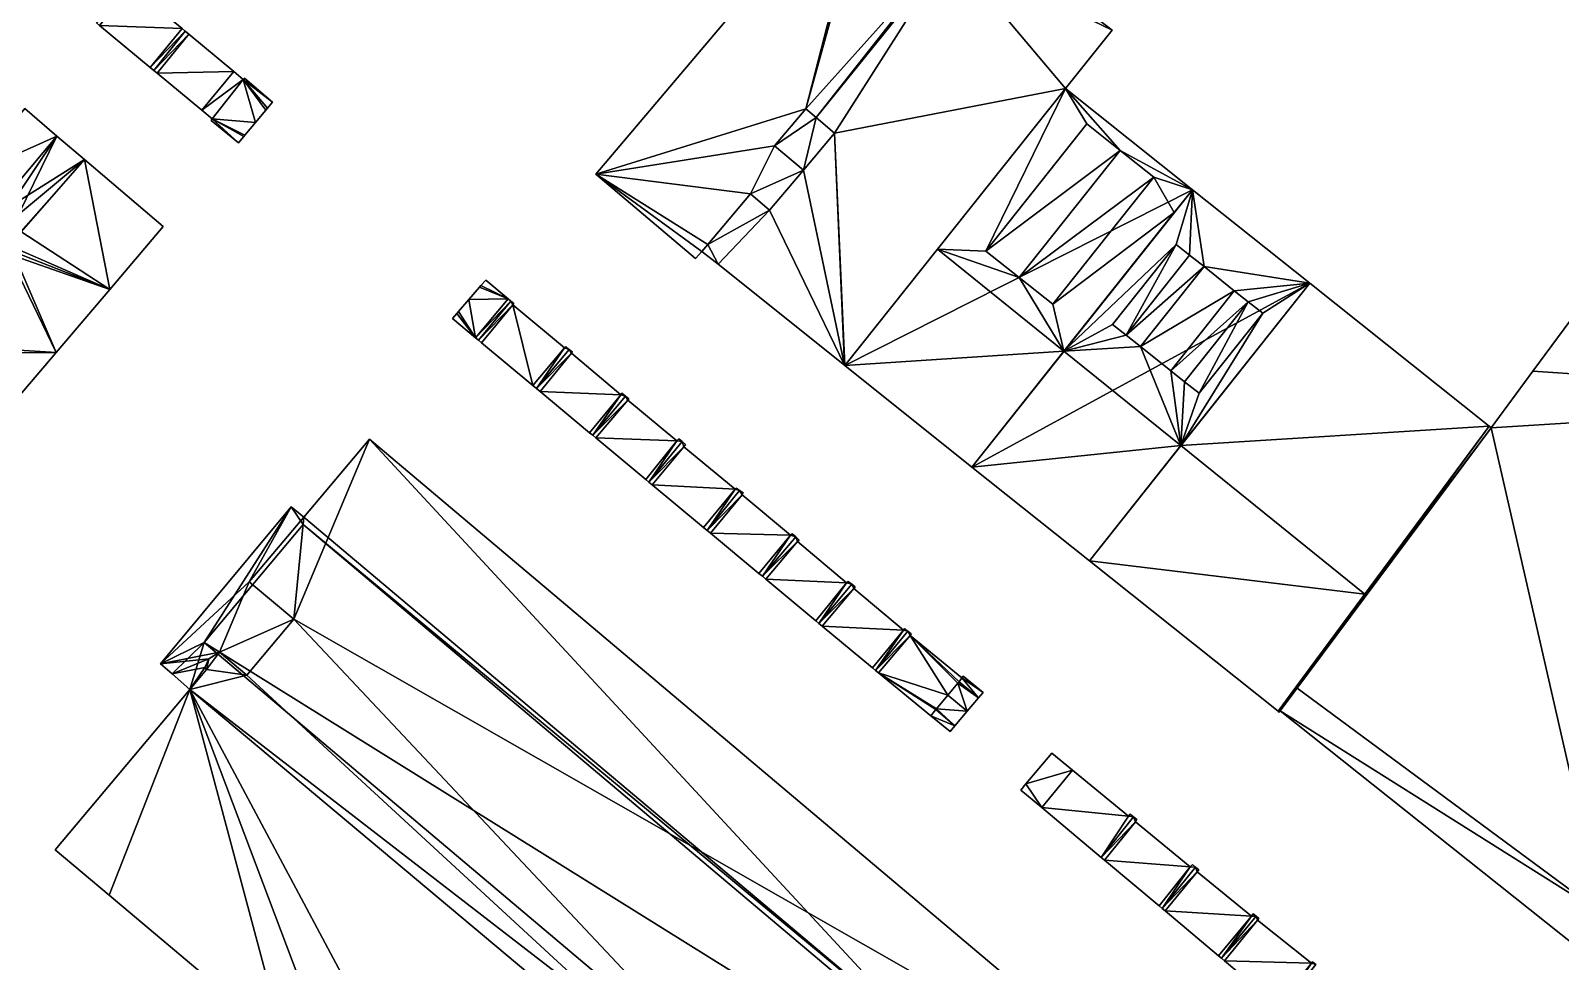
# Model space of a CAD drawing. Header units: inches. Extents: x 92123 to 92822, y 437993 to 438384.
# Drawn here: x 92317.2 to 92481.2, y 438187.1 to 438286.9 of the extents above; entities that cross this region are included whole.
import ezdxf

# ---------------------------------------------------------------- set-up
doc = ezdxf.new("R2010")
doc.units = ezdxf.units.IN
doc.header["$MEASUREMENT"] = 0
doc.layers.add('9200_4380_building', color=10, linetype='Continuous')

msp = doc.modelspace()

# ---------------------------------------------------------------- meshes
at = {"layer": '9200_4380_building'}
mesh = msp.add_polyface(dxfattribs=at)
corners = [(92389.11, 438263.17, 5.96), (92389.11, 438263.17, -1.24), (92389.76, 438263.94, -1.24), (92389.76, 438263.94, 5.96), (92417.96, 438298.53, 5.96), (92417.96, 438298.53, -1.24), (92407.96, 438306.2, -1.24), (92417.96, 438298.53, 15.64), (92407.96, 438306.2, 15.64), (92407.48, 438306.59, 15.64), (92407.48, 438306.59, -1.24), (92377.77, 438271.48, -1.24), (92377.77, 438271.48, 15.64), (92388.46, 438262.42, 15.64), (92388.46, 438262.42, -1.24), (92415.52, 438295.5, 5.96), (92415.52, 438295.5, 15.64), (92415.73, 438295.33, 5.96), (92415.73, 438295.33, 15.64), (92401.38, 438277.53, 15.64), (92401.38, 438277.53, 5.96), (92396.38, 438267.63, 15.64), (92396.38, 438267.63, 5.96), (92400.01, 438271.91, 5.96), (92400.01, 438271.91, 15.64), (92394.34, 438269.35, 5.96), (92394.34, 438269.35, 15.64), (92389.11, 438263.17, 15.64), (92389.76, 438263.94, 15.64), (92400.01, 438271.91, -1.24), (92396.93, 438274.52, -1.24), (92396.93, 438274.52, 15.64), (92400.27, 438278.47, 15.64), (92401.38, 438277.53, -1.24), (92400.27, 438278.47, -1.24), (92396.38, 438267.63, -1.24), (92394.34, 438269.35, -1.24), (92415.52, 438295.5, -1.24), (92415.73, 438295.33, -1.24)]
mesh.append_faces([[corners[k] for k in face] for face in [(12, 26, 31), (12, 31, 32), (31, 26, 24), (12, 28, 26), (21, 24, 26), (12, 27, 28), (12, 32, 9), (9, 32, 8), (8, 32, 16), (13, 27, 12), (16, 32, 19), (7, 8, 16), (16, 19, 18), (4, 15, 37), (4, 37, 5), (38, 37, 17), (37, 15, 17), (17, 20, 33), (17, 33, 38), (32, 31, 34), (31, 30, 34), (23, 22, 29), (22, 35, 29), (22, 25, 35), (25, 36, 35), (25, 3, 36), (3, 2, 36), (37, 33, 34), (6, 37, 34), (37, 38, 33), (6, 5, 37), (10, 34, 11), (11, 30, 36), (14, 11, 1), (1, 11, 2), (2, 11, 36), (34, 30, 11), (34, 10, 6), (36, 30, 29), (35, 36, 29), (34, 20, 32), (33, 20, 34), (20, 19, 32), (31, 23, 30), (24, 23, 31), (23, 29, 30), (28, 27, 0), (28, 0, 3), (26, 28, 3), (26, 3, 25), (14, 0, 13), (1, 0, 14), (0, 27, 13), (21, 26, 25), (21, 25, 22), (24, 21, 23), (21, 22, 23), (18, 19, 17), (19, 20, 17), (17, 15, 16), (17, 16, 18), (7, 16, 15), (7, 15, 4), (13, 12, 11), (13, 11, 14), (10, 11, 9), (11, 12, 9), (6, 10, 9), (6, 9, 8), (8, 4, 6), (7, 4, 8), (4, 5, 6), (3, 0, 2), (0, 1, 2)]])
mesh = msp.add_polyface(dxfattribs=at)
corners = [(92403.35, 438275.86, -1.24), (92400.01, 438271.91, 5.96), (92403.35, 438275.86, 5.96), (92400.01, 438271.91, -1.24), (92390.86, 438261.81, 5.96), (92389.11, 438263.17, -1.24), (92390.86, 438261.81, -1.24), (92389.11, 438263.17, 5.96), (92404.4, 438251.01, -1.24), (92404.4, 438251.01, 5.96), (92404.46, 438250.96, 5.96), (92404.46, 438250.96, -1.24), (92428.1, 438280.65, -1.24), (92428.1, 438280.65, 5.96), (92433.09, 438286.91, -1.24), (92433.09, 438286.91, 5.96), (92417.96, 438298.53, -1.24), (92417.96, 438298.53, 5.96), (92415.52, 438295.5, -1.24), (92415.52, 438295.5, 5.96), (92415.73, 438295.33, 5.96), (92415.73, 438295.33, -1.24), (92401.38, 438277.53, -1.24), (92401.38, 438277.53, 5.96), (92396.38, 438267.63, -1.24), (92389.76, 438263.94, -1.24), (92394.34, 438269.35, -1.24), (92396.38, 438267.63, 5.96), (92394.34, 438269.35, 5.96), (92389.76, 438263.94, 5.96)]
mesh.append_faces([[corners[k] for k in face] for face in [(20, 17, 19), (13, 15, 20), (2, 13, 20), (2, 10, 13), (4, 9, 27), (29, 4, 27), (29, 7, 4), (29, 27, 28), (9, 2, 1), (27, 9, 1), (17, 20, 15), (9, 10, 2), (2, 20, 23), (25, 5, 7), (25, 7, 29), (26, 25, 29), (26, 29, 28), (24, 26, 28), (24, 28, 27), (3, 24, 27), (3, 27, 1), (12, 0, 21), (12, 21, 14), (11, 0, 12), (11, 8, 0), (8, 6, 24), (8, 24, 3), (5, 25, 6), (0, 22, 21), (24, 25, 26), (24, 6, 25), (21, 18, 16), (0, 8, 3), (21, 16, 14), (2, 23, 0), (23, 22, 0), (21, 22, 20), (22, 23, 20), (20, 19, 18), (20, 18, 21), (16, 18, 17), (18, 19, 17), (14, 16, 15), (16, 17, 15), (15, 13, 14), (13, 12, 14), (13, 10, 12), (10, 11, 12), (10, 9, 8), (10, 8, 11), (9, 4, 8), (4, 6, 8), (4, 7, 5), (4, 5, 6), (0, 3, 1), (0, 1, 2)]])
mesh = msp.add_polyface(dxfattribs=at)
corners = [(92333.75, 438286.8, -1.05), (92330.39, 438282.59, -1.05), (92330, 438282.91, -1.05), (92324.23, 438287.68, -1.05), (92327.66, 438291.85, -1.05), (92328.01, 438291.56, -1.05), (92324.56, 438287.41, -1.05), (92333.42, 438287.08, -1.05), (92324.23, 438287.68, 4.96), (92327.66, 438291.85, 4.96), (92324.56, 438287.41, 4.96), (92330, 438282.91, 4.96), (92330.39, 438282.59, 4.96), (92333.75, 438286.8, 4.96), (92328.01, 438291.56, 4.96), (92333.42, 438287.08, 4.96)]
mesh.append_faces([[corners[k] for k in face] for face in [(13, 15, 11), (12, 13, 11), (11, 15, 10), (8, 10, 14), (10, 15, 14), (8, 14, 9), (7, 5, 15), (5, 14, 15), (0, 7, 13), (7, 15, 13), (5, 4, 9), (5, 9, 14), (13, 12, 0), (12, 1, 0), (12, 11, 1), (11, 2, 1), (11, 10, 2), (10, 6, 2), (10, 8, 3), (10, 3, 6), (4, 3, 8), (4, 8, 9), (7, 0, 2), (6, 7, 2), (3, 5, 6), (6, 5, 7), (3, 4, 5), (0, 1, 2)]])
mesh = msp.add_polyface(dxfattribs=at)
corners = [(92339.98, 438281.63, 4.96), (92342.56, 438278.53, 4.96), (92343.11, 438279.18, 4.96), (92340.14, 438275.65, 4.96), (92336.65, 438277.42, 4.96), (92340.02, 438275.52, 4.96), (92340.1, 438281.75, 4.96), (92334.13, 438286.49, 4.96), (92330.73, 438282.31, 4.96), (92338.95, 438282.48, 4.96), (92342.38, 438278.32, 4.96), (92330.39, 438282.59, 4.96), (92333.75, 438286.8, 4.96), (92335.53, 438278.34, 4.96), (92341.29, 438277.02, 4.96), (92339.45, 438274.84, 4.96), (92336.54, 438277.23, 4.96), (92343.11, 438279.18, -1.03), (92340.1, 438281.75, -1.03), (92339.98, 438281.63, -1.03), (92338.95, 438282.48, -1.03), (92334.13, 438286.49, -1.03), (92333.75, 438286.8, -1.03), (92330.39, 438282.59, -1.03), (92330.73, 438282.31, -1.03), (92335.53, 438278.34, -1.03), (92336.65, 438277.42, -1.03), (92336.54, 438277.23, -1.03), (92339.45, 438274.84, -1.03), (92340.02, 438275.52, -1.03), (92340.14, 438275.65, -1.03), (92341.29, 438277.02, -1.03), (92342.38, 438278.32, -1.03), (92342.56, 438278.53, -1.03)]
mesh.append_faces([[corners[k] for k in face] for face in [(32, 19, 33), (33, 19, 17), (17, 19, 18), (32, 31, 19), (20, 25, 24), (19, 31, 26), (21, 20, 24), (22, 21, 23), (23, 21, 24), (25, 19, 26), (20, 19, 25), (26, 31, 30), (29, 26, 30), (29, 28, 26), (28, 27, 26), (2, 1, 17), (1, 33, 17), (1, 10, 33), (10, 32, 33), (10, 14, 31), (10, 31, 32), (14, 3, 30), (14, 30, 31), (3, 5, 30), (5, 29, 30), (5, 15, 29), (15, 28, 29), (15, 16, 27), (15, 27, 28), (26, 27, 16), (26, 16, 4), (4, 13, 26), (13, 25, 26), (13, 8, 24), (13, 24, 25), (8, 11, 24), (11, 23, 24), (22, 23, 11), (22, 11, 12), (21, 22, 12), (21, 12, 7), (20, 21, 7), (20, 7, 9), (19, 20, 9), (19, 9, 0), (18, 19, 0), (18, 0, 6), (17, 18, 6), (17, 6, 2), (3, 14, 4), (14, 10, 0), (5, 4, 15), (15, 4, 16), (14, 0, 4), (13, 0, 9), (4, 0, 13), (8, 13, 9), (11, 7, 12), (11, 8, 7), (10, 1, 0), (7, 8, 9), (6, 0, 2), (3, 4, 5), (0, 1, 2)]])
mesh = msp.add_polyface(dxfattribs=at)
corners = [(92427.94, 438252.5, 6.71), (92404.46, 438250.96, 6.71), (92418.08, 438240.09, 6.71), (92414.39, 438263.44, 6.71), (92441.7, 438269.81, -1.12), (92428.1, 438280.65, 4.35), (92441.7, 438269.81, 4.35), (92428.1, 438280.65, -1.12), (92414.39, 438263.44, 4.35), (92404.46, 438250.96, -1.12), (92418.08, 438240.09, -1.12), (92427.94, 438252.5, 4.35), (92439.74, 438267.36, 4.35), (92419.56, 438263.23, 4.35), (92419.56, 438263.23, 4.7), (92430.39, 438276.86, 4.69), (92430.39, 438276.86, 4.35), (92433.97, 438274.02, 4.35), (92433.97, 438274.02, 5.35), (92437.57, 438271.16, 4.69), (92437.57, 438271.16, 4.35), (92426.74, 438257.53, 4.35), (92426.74, 438257.53, 4.7), (92423.14, 438260.39, 4.35), (92423.14, 438260.39, 5.36)]
mesh.append_faces([[corners[k] for k in face] for face in [(18, 24, 19), (24, 22, 19), (15, 14, 18), (14, 24, 18), (4, 10, 9), (4, 9, 7), (6, 20, 12), (23, 11, 21), (5, 8, 13), (17, 5, 16), (20, 21, 12), (17, 6, 5), (20, 6, 17), (12, 21, 11), (13, 8, 23), (16, 5, 13), (8, 11, 23), (22, 24, 23), (22, 23, 21), (24, 14, 23), (14, 13, 23), (19, 22, 21), (19, 21, 20), (20, 17, 19), (17, 18, 19), (17, 16, 15), (17, 15, 18), (16, 13, 15), (13, 14, 15), (11, 8, 3), (11, 3, 0), (6, 12, 4), (4, 12, 11), (4, 11, 10), (10, 11, 2), (2, 11, 0), (2, 1, 10), (1, 9, 10), (1, 8, 9), (1, 3, 8), (8, 5, 7), (8, 7, 9), (4, 7, 5), (4, 5, 6), (0, 3, 1), (0, 1, 2)]])
mesh = msp.add_polyface(dxfattribs=at)
corners = [(92315.48, 438262.69, 14.42), (92306.68, 438252.33, 17.82), (92315.48, 438262.69, 17.82), (92306.68, 438252.33, 14.42), (92314.91, 438267.96, 14.42), (92314.91, 438267.96, 17.82), (92314.14, 438268.53, 17.82), (92314.91, 438267.96, -1.17), (92314.14, 438268.53, -1.17), (92312.88, 438265.51, 1.88), (92314.12, 438267.01, 14.42), (92312.88, 438265.51, -1.17), (92312.88, 438265.51, 18.91), (92314.12, 438267.01, 18.91), (92300.57, 438247.32, 17.82), (92297.77, 438249.7, 17.82), (92297.77, 438249.7, 12.04), (92300.57, 438247.32, 9.1), (92297.77, 438249.7, 9.1), (92314.89, 438263.84, 17.82), (92314.89, 438263.84, 18.91), (92314.89, 438263.84, 1.88), (92305.6, 438253.25, 12.04), (92314.56, 438263.46, 1.88), (92305.6, 438253.25, 1.88), (92305.6, 438253.25, 14.42), (92314.56, 438263.46, 14.42), (92304.53, 438251.99, 12.04), (92305.6, 438253.25, 17.82), (92304.53, 438251.99, 17.82), (92314.56, 438263.46, 17.82), (92300.06, 438246.09, 17.82), (92299.75, 438246.35, 17.82), (92299.75, 438246.35, 9.1), (92300.06, 438246.09, -1.17), (92299.75, 438246.35, -1.17), (92308.51, 438238.91, 17.82), (92308.51, 438238.91, -1.17), (92314.22, 438245.64, -1.17), (92314.22, 438245.64, 17.82), (92319.92, 438252.36, 17.82), (92319.92, 438252.36, -1.17), (92325.66, 438259.13, -1.17), (92325.66, 438259.13, 17.82), (92331.38, 438265.87, 17.82), (92331.38, 438265.87, -1.17), (92322.94, 438273.05, 17.82), (92322.94, 438273.05, -1.17), (92320, 438275.55, 17.82), (92320, 438275.55, -1.17), (92316.55, 438278.5, -1.17), (92316.55, 438278.5, 17.82), (92310.72, 438271.4, 17.82), (92310.72, 438271.4, -1.17), (92301.74, 438254.36, 12.04), (92301.74, 438254.36, 17.82), (92315.1, 438266.2, 17.82), (92315.1, 438266.2, 14.42), (92315.1, 438266.2, 18.91), (92316.13, 438265.34, 18.91), (92316.13, 438265.34, 17.82), (92315.89, 438267.15, 17.82), (92315.89, 438267.15, 14.42), (92305.6, 438253.25, -1.17), (92314.56, 438263.46, -1.17), (92304.53, 438251.99, -1.17), (92300.57, 438247.32, -1.17), (92301.74, 438254.36, -1.17), (92297.77, 438249.7, -1.17), (92314.89, 438263.84, -1.17)]
mesh.append_faces([[corners[k] for k in face] for face in [(26, 25, 0), (25, 3, 0), (62, 4, 57), (4, 10, 57), (12, 20, 58), (20, 59, 58), (12, 58, 13), (6, 48, 52), (5, 48, 6), (5, 61, 48), (61, 60, 46), (46, 43, 44), (2, 40, 43), (1, 39, 40), (14, 36, 1), (14, 31, 36), (29, 14, 1), (55, 15, 29), (52, 48, 51), (28, 29, 1), (14, 32, 31), (1, 36, 39), (30, 2, 19), (29, 15, 14), (19, 2, 60), (56, 60, 61), (46, 48, 61), (60, 2, 43), (2, 1, 40), (60, 43, 46), (66, 35, 33), (66, 33, 17), (17, 18, 66), (18, 68, 66), (65, 67, 27), (67, 54, 27), (64, 63, 24), (64, 24, 23), (69, 64, 21), (64, 23, 21), (21, 9, 11), (21, 11, 69), (27, 24, 65), (22, 24, 27), (24, 63, 65), (18, 54, 67), (16, 54, 18), (18, 67, 68), (2, 30, 26), (2, 26, 0), (3, 25, 28), (3, 28, 1), (49, 53, 50), (53, 49, 8), (49, 47, 7), (11, 7, 69), (42, 41, 64), (42, 64, 69), (7, 8, 49), (63, 41, 38), (68, 65, 66), (69, 47, 42), (7, 47, 69), (65, 38, 37), (67, 65, 68), (66, 65, 37), (66, 37, 34), (35, 66, 34), (65, 63, 38), (63, 64, 41), (45, 42, 47), (62, 57, 56), (62, 56, 61), (61, 5, 4), (61, 4, 62), (59, 20, 60), (20, 19, 60), (60, 56, 59), (56, 58, 59), (13, 56, 10), (58, 56, 13), (56, 57, 10), (17, 33, 14), (33, 32, 14), (27, 54, 55), (27, 55, 29), (54, 16, 15), (54, 15, 55), (6, 52, 53), (6, 53, 8), (50, 53, 52), (50, 52, 51), (49, 50, 48), (50, 51, 48), (47, 49, 48), (47, 48, 46), (45, 47, 46), (45, 46, 44), (44, 43, 42), (44, 42, 45), (43, 40, 42), (40, 41, 42), (40, 39, 38), (40, 38, 41), (39, 36, 38), (36, 37, 38), (36, 31, 34), (36, 34, 37), (35, 34, 33), (34, 31, 33), (31, 32, 33), (26, 19, 21), (30, 19, 26), (26, 21, 23), (29, 25, 27), (28, 25, 29), (25, 22, 27), (22, 26, 23), (25, 26, 22), (22, 23, 24), (9, 19, 12), (21, 19, 9), (19, 20, 12), (18, 17, 16), (17, 14, 16), (14, 15, 16), (13, 10, 12), (12, 10, 9), (11, 9, 7), (9, 10, 4), (9, 4, 7), (8, 4, 6), (7, 4, 8), (4, 5, 6), (0, 3, 1), (0, 1, 2)]])
mesh = msp.add_polyface(dxfattribs=at)
corners = [(92400.01, 438271.91, 5.96), (92400.01, 438271.91, -1.24), (92403.35, 438275.86, -1.24), (92403.35, 438275.86, 5.96), (92403.35, 438275.86, 18.95), (92400.01, 438271.91, 18.95), (92400.01, 438271.91, 15.64), (92400.27, 438278.47, 15.64), (92396.93, 438274.52, 18.95), (92400.27, 438278.47, 18.95), (92396.93, 438274.52, 15.64), (92401.38, 438277.53, 15.64), (92401.38, 438277.53, 5.96), (92401.38, 438277.53, 18.95), (92401.38, 438277.53, -1.24), (92400.27, 438278.47, -1.24), (92396.93, 438274.52, -1.24)]
mesh.append_faces([[corners[k] for k in face] for face in [(5, 13, 8), (4, 13, 5), (13, 9, 8), (15, 16, 10), (15, 10, 7), (2, 14, 12), (2, 12, 3), (16, 14, 1), (15, 14, 16), (14, 2, 1), (16, 0, 10), (1, 0, 16), (0, 6, 10), (7, 12, 15), (11, 12, 7), (12, 14, 15), (5, 8, 10), (5, 10, 6), (11, 7, 9), (11, 9, 13), (11, 4, 3), (13, 4, 11), (11, 3, 12), (7, 10, 8), (7, 8, 9), (0, 3, 6), (3, 4, 6), (4, 5, 6), (3, 0, 2), (0, 1, 2)]])
mesh = msp.add_polyface(dxfattribs=at)
corners = [(92452.8, 438216.48, 7.57), (92452.8, 438216.48, 6.64), (92485.61, 438192.23, 6.64), (92485.61, 438192.23, 7.57), (92450.89, 438213.9, -1.18), (92450.89, 438213.9, 6.64), (92450.89, 438213.91, 6.64), (92450.89, 438213.91, -1.18), (92451, 438213.82, 6.64), (92451, 438213.82, -1.18), (92451.11, 438213.96, -1.18), (92451.11, 438213.96, 6.64), (92482.95, 438188.64, -1.18), (92482.95, 438188.64, 6.64), (92496.54, 438275.16, -1.18), (92496.54, 438275.16, 7.57), (92527.21, 438253.07, 7.57), (92527.21, 438253.07, -1.18), (92493.46, 438270.99, 7.57), (92493.46, 438270.99, -1.18), (92478.2, 438250.35, 7.57), (92478.2, 438250.35, -1.18), (92473.72, 438244.29, -1.18), (92473.72, 438244.29, 7.57), (92473.51, 438244.45, -1.18), (92473.51, 438244.45, 7.57), (92522.96, 438247.35, -1.18), (92525.26, 438245.76, -1.18), (92485.61, 438192.23, -1.18), (92525.26, 438245.76, 7.57), (92522.96, 438247.35, 7.57)]
mesh.append_faces([[corners[k] for k in face] for face in [(18, 16, 15), (23, 30, 20), (18, 30, 16), (0, 3, 23), (25, 0, 23), (30, 18, 20), (30, 23, 3), (30, 3, 29), (1, 6, 11), (1, 11, 2), (11, 6, 8), (11, 13, 2), (6, 5, 8), (16, 30, 26), (16, 26, 17), (27, 26, 29), (26, 30, 29), (2, 13, 12), (2, 12, 28), (28, 27, 2), (27, 29, 2), (29, 3, 2), (19, 17, 26), (19, 26, 21), (10, 22, 28), (21, 26, 22), (22, 26, 28), (7, 24, 10), (4, 7, 9), (9, 7, 10), (14, 17, 19), (12, 10, 28), (10, 24, 22), (26, 27, 28), (7, 1, 24), (1, 25, 24), (0, 25, 1), (6, 1, 7), (22, 24, 23), (24, 25, 23), (21, 22, 20), (22, 23, 20), (19, 21, 20), (19, 20, 18), (14, 19, 18), (14, 18, 15), (17, 14, 16), (14, 15, 16), (13, 11, 12), (11, 10, 12), (11, 8, 10), (8, 9, 10), (8, 5, 4), (8, 4, 9), (7, 4, 6), (4, 5, 6), (3, 0, 2), (0, 1, 2)]])
mesh = msp.add_polyface(dxfattribs=at)
corners = [(92434.59, 438254.23, 5.18), (92436.14, 438253, 4.35), (92442.95, 438261.58, 4.35), (92441.4, 438262.8, 5.18), (92434.59, 438254.23, 5.18), (92433.15, 438255.37, 4.35), (92434.59, 438254.23, 4.35), (92441.4, 438262.8, 4.35), (92439.96, 438263.95, 4.35), (92440.87, 438249.22, 5.19), (92439.39, 438250.4, 4.35), (92440.87, 438249.22, 4.35), (92442.43, 438247.99, 4.35), (92447.68, 438257.8, 5.19), (92447.68, 438257.8, 4.35), (92446.2, 438258.98, 4.35), (92449.24, 438256.56, 4.35), (92454.28, 438259.79, -1.12), (92441.7, 438269.81, 4.35), (92454.28, 438259.79, 4.35), (92441.7, 438269.81, -1.12), (92427.94, 438252.5, 4.35), (92418.08, 438240.09, -1.12), (92418.08, 438240.09, 6.71), (92427.94, 438252.5, 6.71), (92430.66, 438230.05, 6.71), (92430.66, 438230.05, -1.12), (92440.46, 438242.38, 4.35), (92440.46, 438242.38, 6.71)]
mesh.append_faces([[corners[k] for k in face] for face in [(13, 9, 12), (13, 12, 16), (15, 10, 13), (10, 9, 13), (17, 26, 22), (17, 22, 20), (8, 5, 4), (8, 4, 3), (28, 24, 23), (28, 23, 25), (27, 19, 16), (11, 27, 12), (8, 21, 5), (8, 7, 18), (8, 18, 21), (16, 19, 14), (14, 19, 15), (1, 21, 27), (11, 10, 27), (15, 2, 1), (16, 12, 27), (15, 1, 10), (18, 2, 19), (2, 18, 7), (2, 15, 19), (21, 1, 6), (27, 10, 1), (5, 21, 6), (27, 21, 28), (21, 24, 28), (19, 27, 17), (26, 27, 25), (17, 27, 26), (27, 28, 25), (25, 23, 22), (25, 22, 26), (23, 21, 22), (23, 24, 21), (21, 18, 20), (21, 20, 22), (17, 20, 18), (17, 18, 19), (16, 14, 13), (13, 14, 15), (12, 9, 11), (9, 10, 11), (2, 7, 3), (3, 7, 8), (1, 0, 6), (4, 5, 6), (3, 0, 2), (0, 1, 2)]])
mesh = msp.add_polyface(dxfattribs=at)
corners = [(92368.38, 438258.12, 4.96), (92364.88, 438253.94, 4.98), (92368.67, 438257.87, 4.96), (92364.16, 438258.05, 4.98), (92362.88, 438256.55, 4.98), (92363.05, 438256.76, 4.98), (92362.4, 438256, 4.99), (92365.2, 438253.67, 4.98), (92365.29, 438259.36, 4.97), (92365.45, 438259.54, 4.97), (92365.96, 438260.13, 4.97), (92365.2, 438253.67, -0.99), (92364.88, 438253.94, -0.99), (92368.67, 438257.87, -0.99), (92362.88, 438256.55, -0.99), (92363.05, 438256.76, -0.99), (92368.38, 438258.12, -0.99), (92364.16, 438258.05, -0.99), (92362.4, 438256, -0.99), (92365.29, 438259.36, -0.99), (92365.45, 438259.54, -0.99), (92365.96, 438260.13, -0.99)]
mesh.append_faces([[corners[k] for k in face] for face in [(2, 7, 11), (2, 11, 13), (7, 1, 12), (7, 12, 11), (1, 6, 18), (1, 18, 12), (14, 18, 4), (18, 6, 4), (15, 14, 5), (14, 4, 5), (17, 15, 3), (15, 5, 3), (19, 17, 8), (17, 3, 8), (20, 19, 9), (19, 8, 9), (21, 20, 10), (20, 9, 10), (16, 21, 0), (21, 10, 0), (13, 16, 2), (16, 0, 2), (20, 21, 16), (17, 19, 16), (19, 20, 16), (18, 14, 12), (12, 17, 16), (12, 15, 17), (13, 12, 16), (12, 14, 15), (11, 12, 13), (10, 9, 0), (0, 9, 8), (3, 0, 8), (7, 2, 1), (1, 3, 5), (1, 4, 6), (4, 1, 5), (0, 3, 1), (0, 1, 2)]])
mesh = msp.add_polyface(dxfattribs=at)
corners = [(92473.51, 438244.45, 4.35), (92440.46, 438242.38, 4.35), (92460.18, 438226.45, 4.35), (92454.28, 438259.79, 4.35), (92440.46, 438242.38, -1.14), (92460.18, 438226.45, -1.14), (92473.51, 438244.45, -1.14), (92454.28, 438259.79, -1.14)]
mesh.append_faces([[corners[k] for k in face] for face in [(5, 4, 6), (4, 7, 6), (7, 4, 1), (7, 1, 3), (6, 7, 0), (7, 3, 0), (0, 2, 5), (0, 5, 6), (2, 1, 4), (2, 4, 5), (0, 3, 1), (0, 1, 2)]])
mesh = msp.add_polyface(dxfattribs=at)
corners = [(92371.01, 438248.84, -0.98), (92374.41, 438252.85, -0.98), (92371.4, 438248.51, -0.98), (92374.9, 438252.7, -0.98), (92368.85, 438257.47, -0.98), (92368.67, 438257.87, -0.98), (92368.96, 438257.63, -0.98), (92374.55, 438253.01, -0.98), (92365.2, 438253.67, -0.98), (92365.51, 438253.41, -0.98), (92368.85, 438257.47, 4.93), (92368.96, 438257.63, 4.93), (92368.67, 438257.87, 4.93), (92365.2, 438253.67, 4.93), (92365.51, 438253.41, 4.93), (92371.01, 438248.84, 4.93), (92371.4, 438248.51, 4.93), (92374.9, 438252.7, 4.93), (92374.55, 438253.01, 4.93), (92374.41, 438252.85, 4.93)]
mesh.append_faces([[corners[k] for k in face] for face in [(17, 19, 16), (16, 19, 15), (15, 19, 10), (14, 15, 10), (14, 10, 13), (19, 17, 18), (13, 10, 12), (12, 10, 11), (1, 4, 10), (1, 10, 19), (7, 1, 19), (7, 19, 18), (3, 7, 18), (3, 18, 17), (17, 16, 2), (17, 2, 3), (16, 15, 2), (15, 0, 2), (15, 14, 9), (15, 9, 0), (14, 13, 8), (14, 8, 9), (5, 8, 12), (8, 13, 12), (6, 5, 11), (5, 12, 11), (11, 10, 6), (10, 4, 6), (4, 1, 0), (9, 8, 4), (9, 4, 0), (8, 5, 4), (1, 7, 3), (4, 5, 6), (2, 1, 3), (0, 1, 2)]])
mesh = msp.add_polyface(dxfattribs=at)
corners = [(92375.16, 438252.28, -0.99), (92375.16, 438252.28, 4.93), (92380.44, 438247.81, 4.93), (92380.44, 438247.81, -0.99), (92375.26, 438252.38, -0.99), (92375.26, 438252.38, 4.93), (92374.9, 438252.7, -0.99), (92374.9, 438252.7, 4.93), (92371.4, 438248.51, -0.99), (92371.4, 438248.51, 4.93), (92371.78, 438248.19, -0.99), (92371.78, 438248.19, 4.93), (92377.1, 438243.77, -0.99), (92377.1, 438243.77, 4.93), (92377.44, 438243.49, -0.99), (92377.44, 438243.49, 4.93), (92380.93, 438247.69, 4.93), (92380.93, 438247.69, -0.99), (92380.56, 438247.99, 4.93), (92380.56, 438247.99, -0.99)]
mesh.append_faces([[corners[k] for k in face] for face in [(2, 16, 18), (15, 16, 2), (13, 15, 2), (11, 13, 2), (1, 11, 2), (7, 9, 1), (11, 1, 9), (7, 1, 5), (19, 17, 3), (12, 3, 14), (8, 6, 0), (8, 0, 10), (0, 6, 4), (12, 10, 3), (10, 0, 3), (3, 17, 14), (19, 3, 18), (3, 2, 18), (17, 19, 18), (17, 18, 16), (16, 15, 14), (16, 14, 17), (15, 13, 14), (13, 12, 14), (13, 11, 12), (11, 10, 12), (11, 9, 10), (9, 8, 10), (6, 8, 7), (8, 9, 7), (4, 6, 5), (6, 7, 5), (5, 1, 4), (1, 0, 4), (3, 0, 2), (0, 1, 2)]])
mesh = msp.add_polyface(dxfattribs=at)
corners = [(92381.2, 438247.27, -1.02), (92381.2, 438247.27, 4.93), (92386.44, 438242.9, 4.93), (92386.44, 438242.9, -1.02), (92381.3, 438247.39, 4.93), (92381.3, 438247.39, -1.02), (92380.93, 438247.69, 4.93), (92380.93, 438247.69, -1.02), (92377.44, 438243.49, 4.93), (92377.44, 438243.49, -1.02), (92377.78, 438243.2, 4.93), (92377.78, 438243.2, -1.02), (92383.12, 438238.76, -1.02), (92383.12, 438238.76, 4.93), (92383.46, 438238.48, 4.93), (92383.46, 438238.48, -1.02), (92387.02, 438242.81, 4.93), (92387.02, 438242.81, -1.02), (92386.66, 438243.11, -1.02), (92386.66, 438243.11, 4.93)]
mesh.append_faces([[corners[k] for k in face] for face in [(16, 2, 14), (14, 2, 13), (13, 2, 10), (10, 2, 1), (10, 1, 8), (2, 16, 19), (8, 1, 6), (6, 1, 4), (11, 3, 12), (11, 9, 0), (11, 0, 3), (7, 5, 0), (3, 18, 17), (9, 7, 0), (15, 3, 17), (12, 3, 15), (18, 3, 19), (3, 2, 19), (17, 18, 16), (18, 19, 16), (16, 14, 15), (16, 15, 17), (14, 13, 12), (14, 12, 15), (13, 10, 12), (10, 11, 12), (10, 8, 9), (10, 9, 11), (7, 9, 8), (7, 8, 6), (5, 7, 6), (5, 6, 4), (4, 1, 0), (4, 0, 5), (3, 0, 2), (0, 1, 2)]])
mesh = msp.add_polyface(dxfattribs=at)
corners = [(92332.34, 438217.91, 12.3), (92334.24, 438216.24, 12.3), (92335.8, 438221.29, 12.3), (92345.1, 438235.83, 12.3), (92346.41, 438233.93, 12.3), (92346.46, 438234.71, 12.3), (92331.09, 438219, 12.3), (92340.62, 438227.78, 7.5), (92345.38, 438223.78, 7.5), (92337.41, 438220.23, 7.5), (92331.09, 438219, 7.5), (92345.1, 438235.83, 7.5), (92346.46, 438234.71, 7.5), (92336.27, 438219.53, 7.5), (92335.87, 438218.6, 7.5), (92332.34, 438217.91, 7.5), (92336.04, 438218.39, 7.5), (92334.24, 438216.24, 7.5), (92340.34, 438217.78, 7.5), (92340.62, 438227.78, -3.42), (92346.46, 438234.71, -3.42), (92345.38, 438223.78, -3.42), (92353.52, 438243.08, -3.42), (92335.87, 438218.6, -3.42), (92336.27, 438219.53, -3.42), (92336.04, 438218.39, -3.42), (92340.34, 438217.78, -3.42), (92337.41, 438220.23, -3.42), (92334.24, 438216.24, -3.42), (92335.8, 438221.29, 41.96), (92346.41, 438233.93, 41.96), (92353.52, 438243.08, 4.58), (92346.46, 438234.71, 4.58), (92334.24, 438216.24, 4.62)]
mesh.append_faces([[corners[k] for k in face] for face in [(0, 1, 2), (3, 2, 4), (3, 4, 5), (6, 2, 3), (0, 2, 6), (7, 8, 9), (10, 11, 7), (10, 7, 9), (7, 11, 12), (13, 10, 9), (14, 15, 13), (16, 17, 14), (10, 13, 15), (9, 8, 18), (17, 15, 14), (19, 20, 21), (22, 21, 20), (23, 24, 25), (26, 25, 27), (27, 25, 24), (26, 28, 25), (4, 2, 29), (4, 29, 30), (12, 11, 5), (11, 3, 5), (11, 10, 6), (11, 6, 3), (0, 6, 10), (0, 10, 15), (1, 0, 17), (0, 15, 17), (16, 14, 23), (16, 23, 25), (24, 23, 14), (24, 14, 13), (27, 24, 9), (24, 13, 9), (26, 27, 18), (27, 9, 18), (21, 26, 8), (26, 18, 8), (8, 7, 21), (7, 19, 21), (22, 20, 31), (20, 32, 31), (7, 32, 19), (12, 32, 7), (32, 20, 19), (33, 16, 25), (17, 16, 33), (33, 25, 28)]])
mesh = msp.add_polyface(dxfattribs=at)
corners = [(92335.8, 438221.29, 41.96), (92423.12, 438147.58, 41.96), (92433.75, 438160.23, 41.96), (92346.41, 438233.93, 41.96), (92440.54, 438154.11, 41.96), (92428.69, 438142.1, 41.96), (92445, 438149.52, 41.96), (92434.59, 438136.3, 41.96), (92413.51, 438178.27, 12.3), (92433.75, 438160.23, 12.3), (92433.37, 438161.3, 12.3), (92346.41, 438233.93, 12.3), (92346.46, 438234.71, 12.3), (92423.12, 438147.58, 12.3), (92335.8, 438221.29, 12.3), (92334.24, 438216.24, 12.3), (92420.17, 438144.24, 12.3), (92440.54, 438154.11, 12.3), (92438.09, 438157.07, 12.3), (92428.69, 438142.1, 12.3), (92425.41, 438138.95, 12.3), (92353.52, 438243.08, 4.58), (92413.51, 438178.27, 4.58), (92441.21, 438169.1, 4.58), (92346.46, 438234.71, 4.58), (92433.37, 438161.3, 4.58), (92438.09, 438157.07, 4.58), (92420.17, 438144.24, 4.62), (92420.17, 438144.24, -3.42), (92425.41, 438138.95, -3.42), (92334.24, 438216.24, 4.62), (92334.24, 438216.24, -3.42), (92428.69, 438142.1, -3.42), (92425.41, 438138.95, 4.62), (92428.69, 438142.1, 12.83), (92441.21, 438169.1, -3.42), (92345.38, 438223.78, -3.42), (92340.34, 438217.78, -3.42), (92353.52, 438243.08, -3.42), (92346.46, 438234.71, 7.5), (92334.24, 438216.24, 7.5)]
mesh.append_faces([[corners[k] for k in face] for face in [(0, 1, 2), (3, 0, 2), (4, 5, 6), (2, 1, 4), (4, 1, 5), (7, 6, 5), (8, 9, 10), (11, 9, 8), (11, 8, 12), (13, 14, 15), (13, 15, 16), (9, 17, 18), (13, 16, 19), (9, 18, 10), (20, 19, 16), (21, 22, 23), (21, 24, 22), (23, 22, 25), (23, 25, 26), (27, 28, 29), (27, 30, 28), (30, 31, 28), (32, 19, 33), (13, 34, 1), (19, 34, 13), (34, 5, 1), (28, 35, 32), (28, 36, 35), (28, 37, 36), (35, 36, 38), (28, 31, 37), (28, 32, 29), (1, 0, 13), (0, 14, 13), (9, 2, 4), (9, 11, 2), (11, 3, 2), (26, 25, 18), (25, 10, 18), (25, 22, 10), (22, 8, 10), (39, 8, 22), (12, 8, 39), (39, 22, 24), (30, 27, 40), (27, 16, 40), (16, 15, 40), (35, 38, 23), (38, 21, 23), (20, 16, 33), (16, 27, 33)]])
mesh = msp.add_polyface(dxfattribs=at)
corners = [(92392.69, 438237.72, -1.06), (92393.18, 438237.57, -1.06), (92389.68, 438233.3, -1.06), (92383.8, 438238.19, -1.06), (92387.2, 438242.26, -1.06), (92389.32, 438233.6, -1.06), (92392.82, 438237.81, -1.06), (92387.02, 438242.81, -1.06), (92387.38, 438242.5, -1.06), (92383.46, 438238.48, -1.06), (92387.38, 438242.5, 4.93), (92387.2, 438242.26, 4.93), (92387.02, 438242.81, 4.93), (92383.46, 438238.48, 4.93), (92383.8, 438238.19, 4.93), (92389.32, 438233.6, 4.93), (92389.68, 438233.3, 4.93), (92393.18, 438237.57, 4.93), (92392.82, 438237.81, 4.93), (92392.69, 438237.72, 4.93)]
mesh.append_faces([[corners[k] for k in face] for face in [(19, 17, 18), (17, 19, 16), (16, 19, 15), (15, 19, 14), (14, 19, 11), (14, 11, 13), (13, 11, 12), (12, 11, 10), (0, 4, 19), (4, 11, 19), (6, 0, 18), (0, 19, 18), (1, 6, 18), (1, 18, 17), (17, 16, 1), (16, 2, 1), (16, 15, 2), (15, 5, 2), (15, 14, 3), (15, 3, 5), (14, 13, 9), (14, 9, 3), (7, 9, 13), (7, 13, 12), (8, 7, 12), (8, 12, 10), (10, 11, 4), (10, 4, 8), (3, 0, 5), (9, 4, 3), (9, 7, 4), (4, 7, 8), (0, 6, 1), (5, 0, 2), (3, 4, 0), (0, 1, 2)]])
mesh = msp.add_polyface(dxfattribs=at)
corners = [(92460.18, 438226.45, 7.24), (92430.66, 438230.05, 7.24), (92450.89, 438213.91, 7.24), (92440.46, 438242.38, 7.24), (92440.46, 438242.38, -1.14), (92440.46, 438242.38, 4.35), (92460.18, 438226.45, 4.35), (92460.18, 438226.45, -1.14), (92450.89, 438213.91, -1.14), (92430.66, 438230.05, -1.14)]
mesh.append_faces([[corners[k] for k in face] for face in [(8, 9, 7), (9, 4, 7), (6, 5, 3), (6, 3, 0), (2, 1, 9), (2, 9, 8), (1, 5, 9), (3, 5, 1), (5, 4, 9), (8, 6, 2), (7, 6, 8), (6, 0, 2), (7, 4, 6), (4, 5, 6), (0, 3, 1), (0, 1, 2)]])
mesh = msp.add_polyface(dxfattribs=at)
corners = [(92393.44, 438237.11, -1.07), (92393.44, 438237.11, 4.93), (92398.64, 438232.77, 4.93), (92398.64, 438232.77, -1.07), (92393.54, 438237.32, -1.07), (92393.54, 438237.32, 4.93), (92393.18, 438237.57, -1.07), (92393.18, 438237.57, 4.93), (92389.68, 438233.3, -1.07), (92389.68, 438233.3, 4.93), (92390.04, 438233, 4.93), (92390.04, 438233, -1.07), (92395.25, 438228.68, -1.07), (92395.25, 438228.68, 4.93), (92395.61, 438228.38, -1.07), (92395.61, 438228.38, 4.93), (92399.2, 438232.6, -1.07), (92399.2, 438232.6, 4.93), (92398.82, 438232.93, 4.93), (92398.82, 438232.93, -1.07)]
mesh.append_faces([[corners[k] for k in face] for face in [(17, 2, 15), (15, 2, 13), (13, 2, 10), (10, 2, 1), (10, 1, 9), (2, 17, 18), (9, 1, 7), (7, 1, 5), (11, 3, 12), (8, 0, 11), (3, 19, 16), (6, 4, 0), (8, 6, 0), (14, 3, 16), (11, 0, 3), (12, 3, 14), (19, 3, 2), (19, 2, 18), (16, 19, 18), (16, 18, 17), (17, 15, 16), (15, 14, 16), (15, 13, 14), (13, 12, 14), (13, 10, 12), (10, 11, 12), (10, 9, 8), (10, 8, 11), (6, 8, 7), (8, 9, 7), (4, 6, 5), (6, 7, 5), (5, 1, 4), (1, 0, 4), (3, 0, 2), (0, 1, 2)]])
mesh = msp.add_polyface(dxfattribs=at)
corners = [(92404.64, 438227.67, -1.07), (92399.38, 438232.11, 4.93), (92404.64, 438227.67, 4.93), (92399.38, 438232.11, -1.07), (92399.57, 438232.26, -1.07), (92399.57, 438232.26, 4.93), (92399.2, 438232.6, 4.93), (92399.2, 438232.6, -1.07), (92395.61, 438228.38, 4.93), (92395.61, 438228.38, -1.07), (92395.97, 438228.08, -1.07), (92395.97, 438228.08, 4.93), (92401.36, 438223.59, -1.07), (92401.36, 438223.59, 4.93), (92401.67, 438223.33, -1.07), (92401.67, 438223.33, 4.93), (92405.2, 438227.54, -1.07), (92405.2, 438227.54, 4.93), (92404.82, 438227.82, -1.07), (92404.82, 438227.82, 4.93)]
mesh.append_faces([[corners[k] for k in face] for face in [(2, 17, 19), (17, 2, 15), (15, 2, 13), (13, 2, 11), (11, 2, 1), (11, 1, 8), (8, 1, 6), (6, 1, 5), (10, 0, 12), (9, 7, 3), (9, 3, 10), (0, 18, 16), (3, 7, 4), (12, 0, 14), (10, 3, 0), (0, 16, 14), (18, 0, 2), (18, 2, 19), (16, 18, 17), (18, 19, 17), (17, 15, 16), (15, 14, 16), (15, 13, 14), (13, 12, 14), (13, 11, 12), (11, 10, 12), (11, 8, 10), (8, 9, 10), (7, 9, 8), (7, 8, 6), (4, 7, 6), (4, 6, 5), (5, 1, 4), (1, 3, 4), (0, 3, 1), (0, 1, 2)]])
mesh = msp.add_polyface(dxfattribs=at)
corners = [(92407.4, 438218.57, -1.06), (92410.73, 438222.62, -1.06), (92407.73, 438218.3, -1.06), (92402.04, 438223.03, -1.06), (92405.4, 438227.08, -1.06), (92410.87, 438222.79, -1.06), (92411.21, 438222.5, -1.06), (92401.67, 438223.33, -1.06), (92405.2, 438227.54, -1.06), (92405.57, 438227.25, -1.06), (92405.57, 438227.25, 4.93), (92405.4, 438227.08, 4.93), (92405.2, 438227.54, 4.93), (92401.67, 438223.33, 4.93), (92402.04, 438223.03, 4.93), (92407.4, 438218.57, 4.93), (92407.73, 438218.3, 4.93), (92411.21, 438222.5, 4.93), (92410.87, 438222.79, 4.93), (92410.73, 438222.62, 4.93)]
mesh.append_faces([[corners[k] for k in face] for face in [(17, 19, 16), (16, 19, 15), (15, 19, 14), (14, 19, 11), (14, 11, 13), (19, 17, 18), (13, 11, 12), (12, 11, 10), (1, 4, 19), (4, 11, 19), (5, 1, 18), (1, 19, 18), (6, 5, 18), (6, 18, 17), (17, 16, 6), (16, 2, 6), (16, 15, 0), (16, 0, 2), (15, 14, 0), (14, 3, 0), (14, 13, 7), (14, 7, 3), (8, 7, 12), (7, 13, 12), (9, 8, 10), (8, 12, 10), (10, 11, 4), (10, 4, 9), (0, 3, 1), (2, 1, 6), (8, 9, 4), (7, 4, 3), (7, 8, 4), (1, 5, 6), (3, 4, 1), (0, 1, 2)]])
mesh = msp.add_polyface(dxfattribs=at)
corners = [(92414.22, 438214.1, -1.06), (92408.06, 438218.02, -1.06), (92414.29, 438214.17, -1.06), (92411.44, 438222.04, -1.06), (92407.73, 438218.3, -1.06), (92411.21, 438222.5, -1.06), (92415.49, 438215.63, -1.06), (92413.67, 438213.44, -1.06), (92411.56, 438222.2, -1.06), (92416.58, 438216.94, -1.06), (92417, 438217.49, -1.06), (92416.69, 438217.08, -1.06), (92411.56, 438222.2, 4.93), (92411.44, 438222.04, 4.93), (92411.21, 438222.5, 4.93), (92407.73, 438218.3, 4.93), (92408.06, 438218.02, 4.93), (92413.67, 438213.44, 4.93), (92414.22, 438214.1, 4.93), (92414.29, 438214.17, 4.93), (92415.49, 438215.63, 4.93), (92416.58, 438216.94, 4.93), (92416.69, 438217.08, 4.93), (92417, 438217.49, 4.93)]
mesh.append_faces([[corners[k] for k in face] for face in [(13, 21, 22), (13, 20, 21), (13, 16, 20), (16, 17, 18), (20, 16, 19), (19, 16, 18), (14, 15, 13), (12, 14, 13), (15, 16, 13), (22, 23, 13), (10, 3, 23), (3, 13, 23), (23, 22, 10), (22, 11, 10), (22, 21, 9), (22, 9, 11), (21, 20, 6), (21, 6, 9), (20, 19, 2), (20, 2, 6), (19, 18, 0), (19, 0, 2), (18, 17, 7), (18, 7, 0), (17, 16, 1), (17, 1, 7), (16, 15, 4), (16, 4, 1), (5, 4, 15), (5, 15, 14), (8, 5, 12), (5, 14, 12), (12, 13, 3), (12, 3, 8), (11, 9, 3), (1, 4, 3), (1, 3, 6), (10, 11, 3), (3, 9, 6), (3, 5, 8), (1, 0, 7), (2, 1, 6), (3, 4, 5), (0, 1, 2)]])
mesh = msp.add_polyface(dxfattribs=at)
corners = [(92416.58, 438216.94, 4.97), (92415.49, 438215.63, 4.97), (92417.56, 438213.92, 4.98), (92414.29, 438214.17, 4.96), (92416.24, 438212.36, 4.97), (92418.77, 438215.35, 4.98), (92414.22, 438214.1, 4.96), (92413.67, 438213.44, 4.96), (92415.73, 438211.76, 4.97), (92416.69, 438217.08, 4.97), (92417, 438217.49, 4.98), (92419.27, 438215.94, 4.98), (92417.14, 438217.68, 4.98), (92416.69, 438217.08, -1.05), (92417, 438217.49, -1.05), (92418.77, 438215.35, -1.05), (92417.56, 438213.92, -1.05), (92415.49, 438215.63, -1.05), (92416.58, 438216.94, -1.05), (92414.22, 438214.1, -1.05), (92416.24, 438212.36, -1.05), (92413.67, 438213.44, -1.05), (92415.73, 438211.76, -1.05), (92414.29, 438214.17, -1.05), (92419.27, 438215.94, -1.05), (92417.14, 438217.68, -1.05)]
mesh.append_faces([[corners[k] for k in face] for face in [(5, 2, 15), (2, 16, 15), (2, 4, 16), (4, 20, 16), (4, 8, 20), (8, 22, 20), (11, 5, 24), (5, 15, 24), (8, 7, 22), (7, 21, 22), (19, 21, 7), (19, 7, 6), (23, 19, 6), (23, 6, 3), (17, 23, 3), (17, 3, 1), (18, 17, 1), (18, 1, 0), (13, 18, 0), (13, 0, 9), (14, 13, 9), (14, 9, 10), (25, 14, 10), (25, 10, 12), (24, 25, 12), (24, 12, 11), (24, 15, 14), (24, 14, 25), (15, 18, 13), (15, 16, 18), (16, 23, 17), (16, 20, 23), (23, 20, 19), (20, 22, 21), (19, 20, 21), (16, 17, 18), (13, 14, 15), (10, 11, 12), (10, 5, 11), (10, 9, 5), (5, 9, 0), (6, 7, 4), (4, 7, 8), (3, 6, 4), (0, 2, 5), (2, 1, 3), (2, 3, 4), (0, 1, 2)]])
mesh = msp.add_polyface(dxfattribs=at)
corners = [(92368.87, 438157.72, 4.62), (92374.9, 438152.64, 4.62), (92420.17, 438144.24, 4.62), (92381.09, 438147.41, 4.62), (92404.02, 438128.08, 4.62), (92334.24, 438216.24, 4.62), (92362.68, 438162.94, 4.62), (92319.83, 438199.07, 4.62), (92325.59, 438194.22, 4.62), (92350.51, 438173.2, 4.62), (92344.34, 438178.4, 4.62), (92411.07, 438125.21, 4.62), (92409.78, 438122.97, 4.62), (92420.17, 438144.24, -3.42), (92334.24, 438216.24, -3.42), (92319.83, 438199.07, -3.42), (92325.59, 438194.22, -3.42), (92362.68, 438162.94, -3.42), (92350.51, 438173.2, -3.42), (92381.09, 438147.41, -3.42), (92374.9, 438152.64, -3.42), (92344.34, 438178.4, -3.42), (92368.87, 438157.72, -3.42), (92404.02, 438128.08, -3.42), (92409.78, 438122.97, -3.42), (92425.41, 438138.95, -3.42), (92412.87, 438119.94, -3.42), (92411.07, 438125.21, 15.95), (92425.41, 438138.95, 12.3), (92409.78, 438122.97, 4)]
mesh.append_faces([[corners[k] for k in face] for face in [(0, 1, 2), (3, 4, 2), (5, 6, 2), (1, 3, 2), (6, 0, 2), (5, 7, 8), (9, 5, 10), (10, 5, 8), (11, 2, 4), (5, 9, 6), (4, 12, 11), (13, 14, 5), (13, 5, 2), (15, 14, 16), (17, 18, 14), (19, 20, 13), (18, 21, 14), (14, 21, 16), (13, 17, 14), (13, 22, 17), (13, 20, 22), (23, 19, 13), (24, 23, 13), (25, 26, 24), (27, 28, 11), (14, 15, 5), (15, 7, 5), (4, 3, 19), (4, 19, 23), (3, 1, 19), (1, 20, 19), (1, 0, 22), (1, 22, 20), (0, 6, 17), (0, 17, 22), (6, 9, 17), (9, 18, 17), (9, 10, 21), (9, 21, 18), (10, 8, 21), (8, 16, 21), (8, 7, 16), (7, 15, 16), (23, 29, 4), (24, 29, 23), (29, 12, 4)]])
mesh = msp.add_polyface(dxfattribs=at)
corners = [(92428.84, 438207.62, 4.93), (92426.65, 438209.44, 4.93), (92423.87, 438206.12, 4.93), (92425.55, 438203.61, 4.93), (92423.33, 438205.47, 4.93), (92423.87, 438206.12, -1.01), (92425.55, 438203.61, -1.01), (92423.33, 438205.47, -1.01), (92426.65, 438209.44, -1.01), (92428.84, 438207.62, -1.01)]
mesh.append_faces([[corners[k] for k in face] for face in [(0, 3, 6), (0, 6, 9), (3, 4, 7), (3, 7, 6), (5, 7, 2), (7, 4, 2), (8, 5, 1), (5, 2, 1), (9, 8, 0), (8, 1, 0), (5, 9, 6), (8, 9, 5), (5, 6, 7), (4, 3, 2), (3, 0, 2), (0, 1, 2)]])
mesh = msp.add_polyface(dxfattribs=at)
corners = [(92428.84, 438207.62, -1.04), (92434.86, 438202.69, -1.04), (92425.55, 438203.61, -1.04), (92435.03, 438202.89, -1.04), (92435.39, 438202.6, -1.04), (92431.94, 438198.25, -1.04), (92425.55, 438203.61, 4.93), (92428.84, 438207.62, 4.93), (92431.94, 438198.25, 4.93), (92435.39, 438202.6, 4.93), (92435.03, 438202.89, 4.93), (92434.86, 438202.69, 4.93)]
mesh.append_faces([[corners[k] for k in face] for face in [(9, 10, 11), (9, 11, 8), (8, 11, 6), (6, 11, 7), (1, 0, 7), (1, 7, 11), (3, 1, 10), (1, 11, 10), (4, 3, 9), (3, 10, 9), (9, 8, 5), (9, 5, 4), (8, 6, 5), (6, 2, 5), (0, 2, 6), (0, 6, 7), (2, 1, 5), (1, 4, 5), (3, 4, 1), (0, 1, 2)]])
mesh = msp.add_polyface(dxfattribs=at)
corners = [(92438.14, 438193.05, -1.04), (92441.48, 438197.26, -1.04), (92438.47, 438192.78, -1.04), (92432.28, 438197.97, -1.04), (92435.6, 438202.07, -1.04), (92442.04, 438197.21, -1.04), (92435.39, 438202.6, -1.04), (92435.76, 438202.31, -1.04), (92431.94, 438198.25, -1.04), (92441.7, 438197.49, -1.04), (92435.6, 438202.07, 4.93), (92435.76, 438202.31, 4.93), (92435.39, 438202.6, 4.93), (92431.94, 438198.25, 4.93), (92432.28, 438197.97, 4.93), (92438.14, 438193.05, 4.93), (92438.47, 438192.78, 4.93), (92442.04, 438197.21, 4.93), (92441.7, 438197.49, 4.93), (92441.48, 438197.26, 4.93)]
mesh.append_faces([[corners[k] for k in face] for face in [(17, 19, 16), (16, 19, 15), (15, 19, 14), (14, 19, 10), (14, 10, 13), (19, 17, 18), (13, 10, 12), (12, 10, 11), (1, 4, 10), (1, 10, 19), (9, 1, 19), (9, 19, 18), (5, 9, 17), (9, 18, 17), (17, 16, 2), (17, 2, 5), (16, 15, 0), (16, 0, 2), (15, 14, 3), (15, 3, 0), (14, 13, 8), (14, 8, 3), (6, 8, 12), (8, 13, 12), (7, 6, 12), (7, 12, 11), (11, 10, 7), (10, 4, 7), (3, 1, 0), (8, 4, 3), (1, 9, 5), (8, 6, 4), (4, 6, 7), (2, 1, 5), (3, 4, 1), (0, 1, 2)]])
mesh = msp.add_polyface(dxfattribs=at)
corners = [(92442.2, 438196.7, -1.02), (92442.2, 438196.7, 4.93), (92448.05, 438191.97, 4.93), (92448.05, 438191.97, -1.02), (92442.39, 438196.92, -1.02), (92442.39, 438196.92, 4.93), (92442.04, 438197.21, -1.02), (92442.04, 438197.21, 4.93), (92438.47, 438192.78, -1.02), (92438.47, 438192.78, 4.93), (92438.79, 438192.51, 4.93), (92438.79, 438192.51, -1.02), (92444.52, 438187.71, -1.02), (92444.52, 438187.71, 4.93), (92444.84, 438187.44, -1.02), (92444.84, 438187.44, 4.93), (92448.53, 438191.96, 4.93), (92448.53, 438191.96, -1.02), (92448.21, 438192.2, -1.02), (92448.21, 438192.2, 4.93)]
mesh.append_faces([[corners[k] for k in face] for face in [(2, 16, 19), (16, 2, 15), (15, 2, 13), (13, 2, 10), (10, 2, 1), (10, 1, 9), (9, 1, 7), (7, 1, 5), (18, 17, 3), (12, 3, 14), (8, 6, 0), (8, 0, 11), (0, 6, 4), (12, 11, 3), (11, 0, 3), (3, 17, 14), (18, 3, 19), (3, 2, 19), (17, 18, 16), (18, 19, 16), (16, 15, 14), (16, 14, 17), (15, 13, 14), (13, 12, 14), (13, 10, 12), (10, 11, 12), (10, 9, 8), (10, 8, 11), (6, 8, 7), (8, 9, 7), (4, 6, 5), (6, 7, 5), (5, 1, 4), (1, 0, 4), (3, 0, 2), (0, 1, 2)]])
mesh = msp.add_polyface(dxfattribs=at)
corners = [(92448.67, 438191.52, -1.03), (92448.67, 438191.52, 4.93), (92454.47, 438186.92, 4.93), (92454.47, 438186.92, -1.03), (92448.84, 438191.71, -1.03), (92448.84, 438191.71, 4.93), (92448.53, 438191.96, -1.03), (92448.53, 438191.96, 4.93), (92444.84, 438187.44, -1.03), (92444.84, 438187.44, 4.93), (92445.16, 438187.17, 4.93), (92445.16, 438187.17, -1.03), (92450.87, 438182.39, 4.93), (92450.87, 438182.39, -1.03), (92451.2, 438182.11, 4.93), (92451.2, 438182.11, -1.03), (92454.95, 438186.78, 4.93), (92454.95, 438186.78, -1.03), (92454.59, 438187.08, -1.03), (92454.59, 438187.08, 4.93)]
mesh.append_faces([[corners[k] for k in face] for face in [(16, 2, 14), (14, 2, 12), (12, 2, 10), (10, 2, 1), (10, 1, 9), (2, 16, 19), (9, 1, 7), (7, 1, 5), (13, 11, 3), (15, 3, 17), (6, 4, 0), (8, 0, 11), (8, 6, 0), (3, 18, 17), (11, 0, 3), (13, 3, 15), (18, 3, 19), (3, 2, 19), (17, 18, 16), (18, 19, 16), (16, 14, 15), (16, 15, 17), (14, 12, 13), (14, 13, 15), (12, 10, 11), (12, 11, 13), (10, 9, 8), (10, 8, 11), (6, 8, 7), (8, 9, 7), (4, 6, 5), (6, 7, 5), (5, 1, 4), (1, 0, 4), (3, 0, 2), (0, 1, 2)]])

doc.saveas('drawing.dxf')
